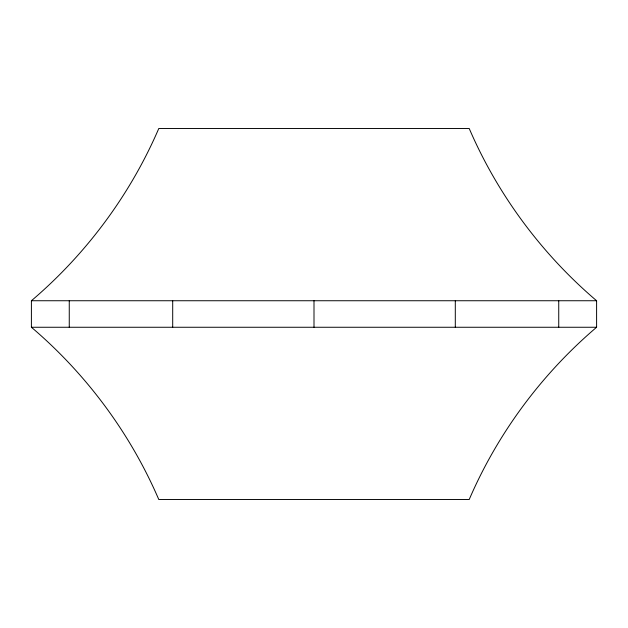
<?xml version="1.0" encoding="UTF-8"?>
<svg xmlns="http://www.w3.org/2000/svg" width="628" height="628" viewBox="0 0 628 628"><rect width="100%" height="100%" fill="white"/><g stroke="black" fill="none" stroke-linecap="round" stroke-linejoin="round"><path stroke-width="0.94" d="M31.4 300.741C86.272 254.034 130.302 194.672 158.798 128.473L469.202 128.473C497.698 194.672 541.729 254.034 596.6 300.741L596.6 327.259C541.729 373.966 497.698 433.328 469.202 499.527L158.798 499.527C130.302 433.328 86.272 373.966 31.4 327.259L31.4 300.741L596.6 300.741M31.4 327.259L596.6 327.259M558.739 300.741L558.739 327.259M455.3 300.741L455.3 327.259M314 300.741L314 327.259M172.7 300.741L172.7 327.259M69.261 300.741L69.261 327.259"/></g></svg>
